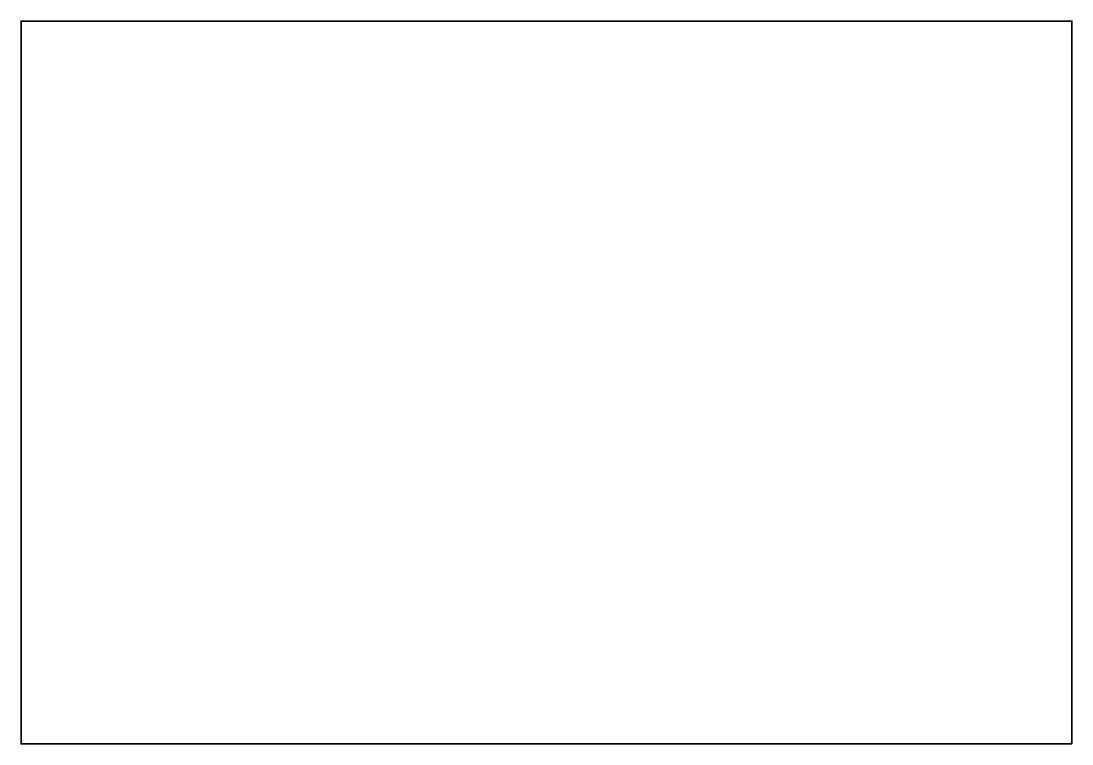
# Model space of a CAD drawing. Header units: millimetres. Extents: x -169 to 379, y 151 to 528.
import ezdxf

# ---------------------------------------------------------------- set-up
doc = ezdxf.new("R2010")
doc.units = ezdxf.units.MM
doc.header["$MEASUREMENT"] = 0
doc.layers.get('0').update_dxf_attribs({"lineweight": 0})

msp = doc.modelspace()

# ---------------------------------------------------------------- linework, layer by layer
at = {"color": 250, "lineweight": 35, "true_color": 0x333333}
msp.add_lwpolyline([(379.3, 151.02), (-168.7, 151.02), (-168.7, 528.02), (379.3, 528.02)], close=True, dxfattribs=at)

doc.saveas('drawing.dxf')
